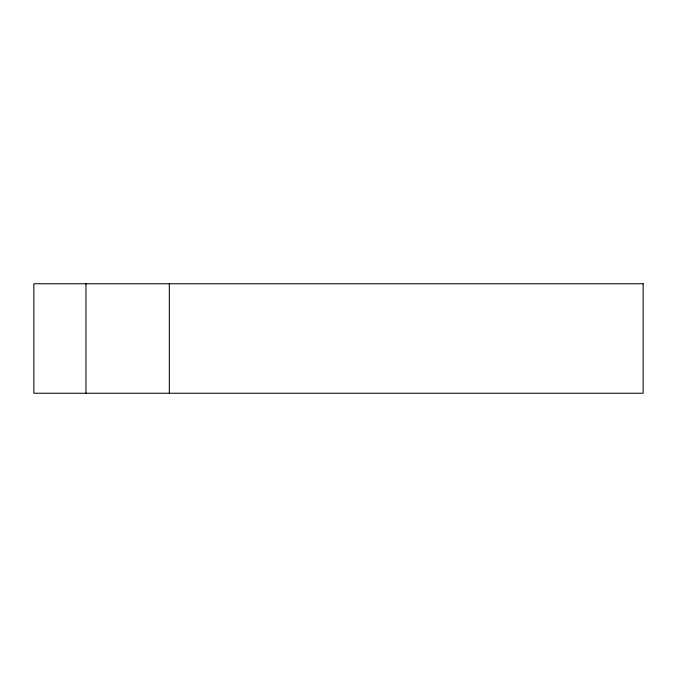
<?xml version="1.0" encoding="UTF-8"?>
<svg xmlns="http://www.w3.org/2000/svg" width="677" height="677" viewBox="0 0 677 677"><rect width="100%" height="100%" fill="white"/><g stroke="black" fill="none" stroke-linecap="round" stroke-linejoin="round"><path stroke-width="1.02" d="M169.318 283.756L169.318 393.244M85.979 283.756L85.979 393.244M643.15 283.756L33.85 283.756L33.85 393.244L643.15 393.244L643.15 283.756"/></g></svg>
